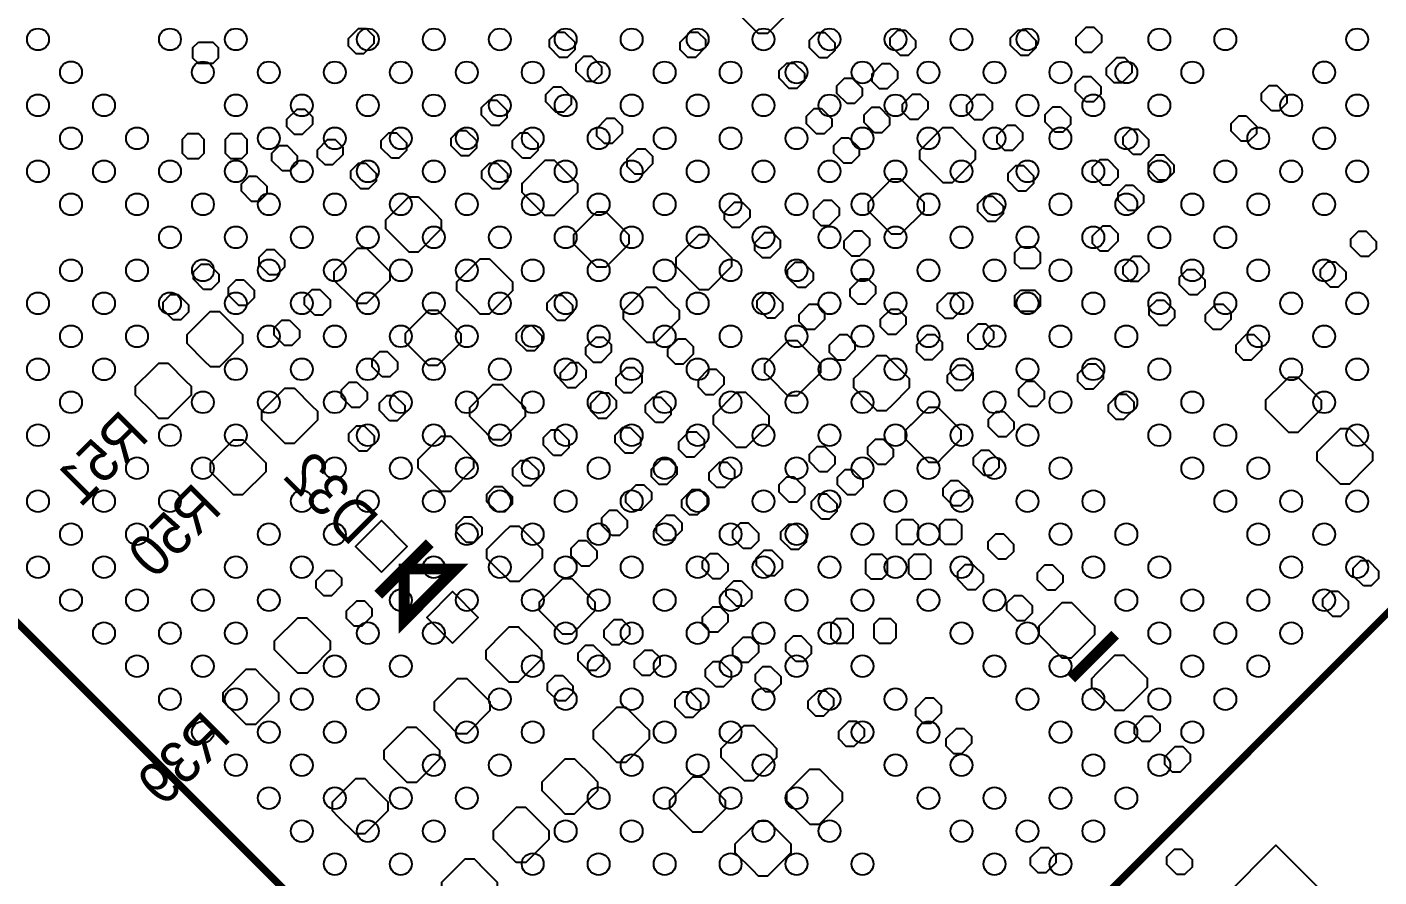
# Model space of a CAD drawing. Extents: x 0 to 69.6, y 0 to 50.1.
# Drawn here: x 27.1 to 45.94, y 14.84 to 26.68 of the extents above; entities that cross this region are included whole.
import ezdxf

# ---------------------------------------------------------------- set-up
doc = ezdxf.new("R2010")
doc.units = 0
for name, color, linetype in [('PG_SILKSCREEN_BOTTOM', 12, 'CONTINUOUS'), ('PG_SILKSCREEN_TOP', 254, 'CONTINUOUS'), ('PIN_BOTTOM', 1, 'CONTINUOUS'), ('PIN_TOP', 110, 'CONTINUOUS')]:
    doc.layers.add(name, color=color, linetype=linetype)

msp = doc.modelspace()

# ---------------------------------------------------------------- linework, layer by layer
at = {"layer": 'PG_SILKSCREEN_BOTTOM', "const_width": 0.1524}
for points in [[(32.717003, 19.48721), (31.99859, 18.768797)], [(33.07621, 19.128003), (32.357797, 18.40959), (32.357797, 19.128003), (33.07621, 19.128003)], [(41.655467, 17.601667), (42.266133, 18.212333)]]:
    msp.add_lwpolyline(points, dxfattribs=at)
at = {"layer": 'PG_SILKSCREEN_TOP', "const_width": 0.100101}
for points in [[(36.449, 8.899601), (21.599601, 23.749)], [(51.298399, 23.749), (36.449, 8.899601)]]:
    msp.add_lwpolyline(points, dxfattribs=at)
at = {"layer": 'PIN_BOTTOM'}
for points in [[(37.287962, 26.594029), (37.05446, 26.827505), (36.973434, 26.908557), (36.973434, 27.03383), (37.296928, 27.357349), (37.422658, 27.357349), (37.503252, 27.27673), (37.503252, 27.276298), (37.745721, 27.03383), (37.745721, 26.908125), (37.503252, 26.665657), (37.424284, 26.586688), (37.295303, 26.586688)], [(31.582157, 26.518616), (31.723584, 26.660043), (31.829654, 26.660043), (31.935725, 26.553973), (31.935725, 26.447902), (31.794298, 26.306475), (31.688227, 26.306475), (31.582157, 26.412546)], [(34.595841, 26.609218), (34.737269, 26.467791), (34.737269, 26.36172), (34.631198, 26.25565), (34.525128, 26.25565), (34.383701, 26.397077), (34.383701, 26.503147), (34.489771, 26.609218)], [(36.204957, 26.467816), (36.346384, 26.609243), (36.452454, 26.609243), (36.558525, 26.503173), (36.558525, 26.397102), (36.417098, 26.255675), (36.311027, 26.255675), (36.204957, 26.361746)], [(38.149784, 26.248157), (38.008357, 26.389584), (38.008357, 26.495654), (38.114427, 26.601725), (38.220498, 26.601725), (38.361925, 26.460298), (38.361925, 26.354227), (38.255854, 26.248157)], [(39.345616, 26.634643), (39.487043, 26.493216), (39.487043, 26.387146), (39.380973, 26.281075), (39.274902, 26.281075), (39.133475, 26.422502), (39.133475, 26.528573), (39.239546, 26.634643)], [(41.022016, 26.634643), (41.163443, 26.493216), (41.163443, 26.387146), (41.057373, 26.281075), (40.951302, 26.281075), (40.809875, 26.422502), (40.809875, 26.528573), (40.915946, 26.634643)], [(42.077869, 26.465784), (41.936441, 26.324357), (41.830371, 26.324357), (41.724301, 26.430427), (41.724301, 26.536498), (41.865728, 26.677925), (41.971798, 26.677925), (42.077869, 26.571854)], [(29.491, 26.469213), (29.691, 26.469213), (29.766006, 26.394207), (29.766006, 26.244194), (29.691, 26.169188), (29.491, 26.169188), (29.415994, 26.244194), (29.415994, 26.394207)], [(34.898584, 25.917931), (34.757157, 26.059359), (34.757157, 26.165429), (34.863227, 26.271499), (34.969298, 26.271499), (35.110725, 26.130072), (35.110725, 26.024002), (35.004654, 25.917931)], [(42.148582, 26.112216), (42.290009, 26.253643), (42.39608, 26.253643), (42.50215, 26.147573), (42.50215, 26.041502), (42.360723, 25.900075), (42.254653, 25.900075), (42.148582, 26.006146)], [(37.796216, 26.177443), (37.937643, 26.036016), (37.937643, 25.929946), (37.831573, 25.823875), (37.725502, 25.823875), (37.584075, 25.965302), (37.584075, 26.071373), (37.690146, 26.177443)], [(39.233069, 25.957784), (39.091641, 25.816357), (38.985571, 25.816357), (38.879501, 25.922427), (38.879501, 26.028498), (39.020928, 26.169925), (39.126998, 26.169925), (39.233069, 26.063854)], [(34.545016, 25.847218), (34.686443, 25.705791), (34.686443, 25.59972), (34.580373, 25.49365), (34.474302, 25.49365), (34.332875, 25.635077), (34.332875, 25.741147), (34.438946, 25.847218)], [(38.530784, 25.613157), (38.389357, 25.754584), (38.389357, 25.860654), (38.495427, 25.966725), (38.601498, 25.966725), (38.742925, 25.825298), (38.742925, 25.719227), (38.636854, 25.613157)], [(41.858184, 25.638582), (41.716757, 25.780009), (41.716757, 25.88608), (41.822827, 25.99215), (41.928898, 25.99215), (42.070325, 25.850723), (42.070325, 25.744653), (41.964254, 25.638582)], [(44.448984, 25.511531), (44.307557, 25.652959), (44.307557, 25.759029), (44.413627, 25.865099), (44.519698, 25.865099), (44.661125, 25.723672), (44.661125, 25.617602), (44.555054, 25.511531)], [(33.577784, 25.308331), (33.436357, 25.449759), (33.436357, 25.555829), (33.542427, 25.661899), (33.648498, 25.661899), (33.789925, 25.520472), (33.789925, 25.414402), (33.683854, 25.308331)], [(39.303782, 25.604216), (39.445209, 25.745643), (39.55128, 25.745643), (39.65735, 25.639573), (39.65735, 25.533502), (39.515923, 25.392075), (39.409853, 25.392075), (39.303782, 25.498146)], [(40.553843, 25.525984), (40.412416, 25.384557), (40.306346, 25.384557), (40.200275, 25.490627), (40.200275, 25.596698), (40.341702, 25.738125), (40.447773, 25.738125), (40.553843, 25.632054)], [(31.079618, 25.322784), (30.938191, 25.181357), (30.83212, 25.181357), (30.72605, 25.287427), (30.72605, 25.393498), (30.867477, 25.534925), (30.973547, 25.534925), (31.079618, 25.428854)], [(38.177216, 25.542443), (38.318643, 25.401016), (38.318643, 25.294946), (38.212573, 25.188875), (38.106502, 25.188875), (37.965075, 25.330302), (37.965075, 25.436373), (38.071146, 25.542443)], [(38.911784, 25.206782), (38.770357, 25.348209), (38.770357, 25.45428), (38.876427, 25.56035), (38.982498, 25.56035), (39.123925, 25.418923), (39.123925, 25.312853), (39.017854, 25.206782)], [(41.504616, 25.567869), (41.646043, 25.426441), (41.646043, 25.320371), (41.539973, 25.214301), (41.433902, 25.214301), (41.292475, 25.355728), (41.292475, 25.461798), (41.398546, 25.567869)], [(44.095416, 25.440818), (44.236843, 25.299391), (44.236843, 25.19332), (44.130773, 25.08725), (44.024702, 25.08725), (43.883275, 25.228677), (43.883275, 25.334747), (43.989346, 25.440818)], [(35.397618, 25.195784), (35.256191, 25.054357), (35.15012, 25.054357), (35.04405, 25.160427), (35.04405, 25.266498), (35.185477, 25.407925), (35.291547, 25.407925), (35.397618, 25.301854)], [(40.004238, 25.272771), (40.23774, 25.039295), (40.318766, 24.958243), (40.318766, 24.83297), (39.995272, 24.509451), (39.869542, 24.509451), (39.788948, 24.59007), (39.788948, 24.590502), (39.546479, 24.83297), (39.546479, 24.958675), (39.788948, 25.201143), (39.867916, 25.280112), (39.996897, 25.280112)], [(40.624557, 25.172416), (40.765984, 25.313843), (40.872054, 25.313843), (40.978125, 25.207773), (40.978125, 25.101702), (40.836698, 24.960275), (40.730627, 24.960275), (40.624557, 25.066346)], [(42.518584, 24.901931), (42.377157, 25.043359), (42.377157, 25.149429), (42.483227, 25.255499), (42.589298, 25.255499), (42.730725, 25.114072), (42.730725, 25.008002), (42.624654, 24.901931)], [(29.568013, 25.119), (29.568013, 24.919), (29.493007, 24.843994), (29.342994, 24.843994), (29.267988, 24.919), (29.267988, 25.119), (29.342994, 25.194006), (29.493007, 25.194006)], [(29.867987, 24.919), (29.867987, 25.119), (29.942993, 25.194006), (30.093006, 25.194006), (30.168012, 25.119), (30.168012, 24.919), (30.093006, 24.843994), (29.942993, 24.843994)], [(31.150331, 24.969216), (31.291759, 25.110643), (31.397829, 25.110643), (31.503899, 25.004573), (31.503899, 24.898502), (31.362472, 24.757075), (31.256402, 24.757075), (31.150331, 24.863146)], [(32.180784, 24.851182), (32.039357, 24.992609), (32.039357, 25.09868), (32.145427, 25.20475), (32.251498, 25.20475), (32.392925, 25.063323), (32.392925, 24.957253), (32.286854, 24.851182)], [(33.224216, 25.237618), (33.365643, 25.096191), (33.365643, 24.99012), (33.259573, 24.88405), (33.153502, 24.88405), (33.012075, 25.025477), (33.012075, 25.131547), (33.118146, 25.237618)], [(34.009584, 24.851131), (33.868157, 24.992559), (33.868157, 25.098629), (33.974227, 25.204699), (34.080298, 25.204699), (34.221725, 25.063272), (34.221725, 24.957202), (34.115654, 24.851131)], [(38.558216, 25.136069), (38.699643, 24.994641), (38.699643, 24.888571), (38.593573, 24.782501), (38.487502, 24.782501), (38.346075, 24.923928), (38.346075, 25.029998), (38.452146, 25.136069)], [(30.656784, 24.673357), (30.515357, 24.814784), (30.515357, 24.920854), (30.621427, 25.026925), (30.727498, 25.026925), (30.868925, 24.885498), (30.868925, 24.779427), (30.762854, 24.673357)], [(35.468331, 24.842216), (35.609759, 24.983643), (35.715829, 24.983643), (35.821899, 24.877573), (35.821899, 24.771502), (35.680472, 24.630075), (35.574402, 24.630075), (35.468331, 24.736146)], [(42.874184, 24.546331), (42.732757, 24.687759), (42.732757, 24.793829), (42.838827, 24.899899), (42.944898, 24.899899), (43.086325, 24.758472), (43.086325, 24.652402), (42.980254, 24.546331)], [(31.827216, 24.780469), (31.968643, 24.639041), (31.968643, 24.532971), (31.862573, 24.426901), (31.756502, 24.426901), (31.615075, 24.568328), (31.615075, 24.674398), (31.721146, 24.780469)], [(33.656016, 24.780418), (33.797443, 24.638991), (33.797443, 24.53292), (33.691373, 24.42685), (33.585302, 24.42685), (33.443875, 24.568277), (33.443875, 24.674347), (33.549946, 24.780418)], [(34.010829, 24.510238), (34.244305, 24.74374), (34.325357, 24.824766), (34.45063, 24.824766), (34.774149, 24.501272), (34.774149, 24.375542), (34.69353, 24.294948), (34.693098, 24.294948), (34.45063, 24.052479), (34.324925, 24.052479), (34.082457, 24.294948), (34.003488, 24.373916), (34.003488, 24.502897)], [(40.918384, 24.393931), (40.776957, 24.535359), (40.776957, 24.641429), (40.883027, 24.747499), (40.989098, 24.747499), (41.130525, 24.606072), (41.130525, 24.500002), (41.024454, 24.393931)], [(42.165016, 24.831218), (42.306443, 24.689791), (42.306443, 24.58372), (42.200373, 24.47765), (42.094302, 24.47765), (41.952875, 24.619077), (41.952875, 24.725147), (42.058946, 24.831218)], [(30.303216, 24.602643), (30.444643, 24.461216), (30.444643, 24.355146), (30.338573, 24.249075), (30.232502, 24.249075), (30.091075, 24.390502), (30.091075, 24.496573), (30.197146, 24.602643)], [(39.285824, 24.554358), (39.519327, 24.320881), (39.600353, 24.23983), (39.600353, 24.114557), (39.276858, 23.791037), (39.151128, 23.791037), (39.070534, 23.871657), (39.070534, 23.872088), (38.828066, 24.114557), (38.828066, 24.240261), (39.070534, 24.48273), (39.149503, 24.561698), (39.278484, 24.561698)], [(32.562038, 24.307571), (32.79554, 24.074095), (32.876566, 23.993043), (32.876566, 23.86777), (32.553072, 23.544251), (32.427342, 23.544251), (32.346748, 23.62487), (32.346748, 23.625302), (32.104279, 23.86777), (32.104279, 23.993475), (32.346748, 24.235943), (32.425716, 24.314912), (32.554697, 24.314912)], [(40.564816, 24.323218), (40.706243, 24.181791), (40.706243, 24.07572), (40.600173, 23.96965), (40.494102, 23.96965), (40.352675, 24.111077), (40.352675, 24.217147), (40.458746, 24.323218)], [(42.520616, 24.475618), (42.662043, 24.334191), (42.662043, 24.22812), (42.555973, 24.12205), (42.449902, 24.12205), (42.308475, 24.263477), (42.308475, 24.369547), (42.414546, 24.475618)], [(37.175643, 24.027384), (37.034216, 23.885957), (36.928146, 23.885957), (36.822075, 23.992027), (36.822075, 24.098098), (36.963502, 24.239525), (37.069573, 24.239525), (37.175643, 24.133454)], [(38.420243, 24.052784), (38.278816, 23.911357), (38.172746, 23.911357), (38.066675, 24.017427), (38.066675, 24.123498), (38.208102, 24.264925), (38.314173, 24.264925), (38.420243, 24.158854)], [(34.729242, 23.791824), (34.962719, 24.025327), (35.04377, 24.106353), (35.169043, 24.106353), (35.492563, 23.782858), (35.492563, 23.657128), (35.411943, 23.576534), (35.411512, 23.576534), (35.169043, 23.334066), (35.043339, 23.334066), (34.80087, 23.576534), (34.721902, 23.655503), (34.721902, 23.784484)], [(36.607928, 23.781461), (36.84143, 23.547984), (36.922456, 23.466933), (36.922456, 23.34166), (36.598962, 23.01814), (36.473232, 23.01814), (36.392637, 23.09876), (36.392637, 23.099192), (36.150169, 23.34166), (36.150169, 23.467365), (36.392637, 23.709833), (36.471606, 23.788802), (36.600587, 23.788802)], [(37.246357, 23.673816), (37.387784, 23.815243), (37.493854, 23.815243), (37.599925, 23.709173), (37.599925, 23.603102), (37.458498, 23.461675), (37.352427, 23.461675), (37.246357, 23.567746)], [(38.490957, 23.699216), (38.632384, 23.840643), (38.738454, 23.840643), (38.844525, 23.734573), (38.844525, 23.628502), (38.703098, 23.487075), (38.597027, 23.487075), (38.490957, 23.593146)], [(42.306469, 23.697184), (42.165041, 23.555757), (42.058971, 23.555757), (41.952901, 23.661827), (41.952901, 23.767898), (42.094328, 23.909325), (42.200398, 23.909325), (42.306469, 23.803254)], [(45.693584, 23.479557), (45.552157, 23.620984), (45.552157, 23.727054), (45.658227, 23.833125), (45.764298, 23.833125), (45.905725, 23.691698), (45.905725, 23.585627), (45.799654, 23.479557)], [(30.478984, 23.225557), (30.337557, 23.366984), (30.337557, 23.473054), (30.443627, 23.579125), (30.549698, 23.579125), (30.691125, 23.437698), (30.691125, 23.331627), (30.585054, 23.225557)], [(31.843624, 23.589158), (32.077127, 23.355681), (32.158153, 23.27463), (32.158153, 23.149357), (31.834658, 22.825837), (31.708928, 22.825837), (31.628334, 22.906457), (31.628334, 22.906888), (31.385866, 23.149357), (31.385866, 23.275061), (31.628334, 23.51753), (31.707303, 23.596498), (31.836284, 23.596498)], [(41.1464, 23.314787), (40.9464, 23.314787), (40.871394, 23.389793), (40.871394, 23.539806), (40.9464, 23.614812), (41.1464, 23.614812), (41.221406, 23.539806), (41.221406, 23.389793)], [(29.564584, 23.022357), (29.423157, 23.163784), (29.423157, 23.269854), (29.529227, 23.375925), (29.635298, 23.375925), (29.776725, 23.234498), (29.776725, 23.128427), (29.670654, 23.022357)], [(33.552638, 23.443971), (33.78614, 23.210495), (33.867166, 23.129443), (33.867166, 23.00417), (33.543672, 22.680651), (33.417942, 22.680651), (33.337348, 22.76127), (33.337348, 22.761702), (33.094879, 23.00417), (33.094879, 23.129875), (33.337348, 23.372343), (33.416316, 23.451312), (33.545297, 23.451312)], [(37.844984, 23.047757), (37.703557, 23.189184), (37.703557, 23.295254), (37.809627, 23.401325), (37.915698, 23.401325), (38.057125, 23.259898), (38.057125, 23.153827), (37.951054, 23.047757)], [(42.377182, 23.343616), (42.518609, 23.485043), (42.62468, 23.485043), (42.73075, 23.378973), (42.73075, 23.272902), (42.589323, 23.131475), (42.483253, 23.131475), (42.377182, 23.237546)], [(45.340016, 23.408843), (45.481443, 23.267416), (45.481443, 23.161346), (45.375373, 23.055275), (45.269302, 23.055275), (45.127875, 23.196702), (45.127875, 23.302773), (45.233946, 23.408843)], [(43.305984, 22.946157), (43.164557, 23.087584), (43.164557, 23.193654), (43.270627, 23.299725), (43.376698, 23.299725), (43.518125, 23.158298), (43.518125, 23.052227), (43.412054, 22.946157)], [(30.125416, 23.154843), (30.266843, 23.013416), (30.266843, 22.907346), (30.160773, 22.801275), (30.054702, 22.801275), (29.913275, 22.942702), (29.913275, 23.048773), (30.019346, 23.154843)], [(31.113984, 22.666731), (30.972557, 22.808159), (30.972557, 22.914229), (31.078627, 23.020299), (31.184698, 23.020299), (31.326125, 22.878872), (31.326125, 22.772802), (31.220054, 22.666731)], [(35.874935, 23.048468), (36.108437, 22.814991), (36.189463, 22.73394), (36.189463, 22.608667), (35.865968, 22.285147), (35.740238, 22.285147), (35.659644, 22.365767), (35.659644, 22.366199), (35.417176, 22.608667), (35.417176, 22.734372), (35.659644, 22.97684), (35.738613, 23.055809), (35.867594, 23.055809)], [(38.928243, 22.960584), (38.786816, 22.819157), (38.680746, 22.819157), (38.574675, 22.925227), (38.574675, 23.031298), (38.716102, 23.172725), (38.822173, 23.172725), (38.928243, 23.066654)], [(40.9464, 23.014813), (41.1464, 23.014813), (41.221406, 22.939807), (41.221406, 22.789794), (41.1464, 22.714788), (40.9464, 22.714788), (40.871394, 22.789794), (40.871394, 22.939807)], [(29.211016, 22.951643), (29.352443, 22.810216), (29.352443, 22.704146), (29.246373, 22.598075), (29.140302, 22.598075), (28.998875, 22.739502), (28.998875, 22.845573), (29.104946, 22.951643)], [(34.492159, 22.590608), (34.350731, 22.732035), (34.350731, 22.838105), (34.456802, 22.944176), (34.562872, 22.944176), (34.704299, 22.802748), (34.704299, 22.696678), (34.598229, 22.590608)], [(37.491416, 22.977043), (37.632843, 22.835616), (37.632843, 22.729546), (37.526773, 22.623475), (37.420702, 22.623475), (37.279275, 22.764902), (37.279275, 22.870973), (37.385346, 22.977043)], [(38.217043, 22.604984), (38.075616, 22.463557), (37.969546, 22.463557), (37.863475, 22.569627), (37.863475, 22.675698), (38.004902, 22.817125), (38.110973, 22.817125), (38.217043, 22.711054)], [(40.147469, 22.757384), (40.006041, 22.615957), (39.899971, 22.615957), (39.793901, 22.722027), (39.793901, 22.828098), (39.935328, 22.969525), (40.041398, 22.969525), (40.147469, 22.863454)], [(42.952416, 22.875443), (43.093843, 22.734016), (43.093843, 22.627946), (42.987773, 22.521875), (42.881702, 22.521875), (42.740275, 22.663302), (42.740275, 22.769373), (42.846346, 22.875443)], [(43.881243, 22.604984), (43.739816, 22.463557), (43.633746, 22.463557), (43.527675, 22.569627), (43.527675, 22.675698), (43.669102, 22.817125), (43.775173, 22.817125), (43.881243, 22.711054)], [(29.793438, 22.707371), (30.02694, 22.473895), (30.107966, 22.392843), (30.107966, 22.26757), (29.784472, 21.944051), (29.658742, 21.944051), (29.578148, 22.02467), (29.578148, 22.025102), (29.335679, 22.26757), (29.335679, 22.393275), (29.578148, 22.635743), (29.657116, 22.714712), (29.786097, 22.714712)], [(32.834224, 22.725558), (33.067727, 22.492081), (33.148753, 22.41103), (33.148753, 22.285757), (32.825258, 21.962237), (32.699528, 21.962237), (32.618934, 22.042857), (32.618934, 22.043288), (32.376466, 22.285757), (32.376466, 22.411461), (32.618934, 22.65393), (32.697903, 22.732898), (32.826884, 22.732898)], [(38.998957, 22.607016), (39.140384, 22.748443), (39.246454, 22.748443), (39.352525, 22.642373), (39.352525, 22.536302), (39.211098, 22.394875), (39.105027, 22.394875), (38.998957, 22.500946)], [(30.760416, 22.596018), (30.901843, 22.454591), (30.901843, 22.34852), (30.795773, 22.24245), (30.689702, 22.24245), (30.548275, 22.383877), (30.548275, 22.489947), (30.654346, 22.596018)], [(34.138591, 22.519894), (34.280018, 22.378467), (34.280018, 22.272396), (34.173947, 22.166326), (34.067877, 22.166326), (33.92645, 22.307753), (33.92645, 22.413824), (34.03252, 22.519894)], [(40.218182, 22.403816), (40.359609, 22.545243), (40.46568, 22.545243), (40.57175, 22.439173), (40.57175, 22.333102), (40.430323, 22.191675), (40.324253, 22.191675), (40.218182, 22.297746)], [(35.245243, 22.147784), (35.103816, 22.006357), (34.997746, 22.006357), (34.891675, 22.112427), (34.891675, 22.218498), (35.033102, 22.359925), (35.139173, 22.359925), (35.245243, 22.253854)], [(36.388269, 22.122384), (36.246841, 21.980957), (36.140771, 21.980957), (36.034701, 22.087027), (36.034701, 22.193098), (36.176128, 22.334525), (36.282198, 22.334525), (36.388269, 22.228454)], [(37.701576, 21.546642), (37.468073, 21.780119), (37.387047, 21.86117), (37.387047, 21.986443), (37.710542, 22.309963), (37.836272, 22.309963), (37.916866, 22.229343), (37.916866, 22.228912), (38.159334, 21.986443), (38.159334, 21.860739), (37.916866, 21.61827), (37.837897, 21.539302), (37.708916, 21.539302)], [(38.287757, 22.251416), (38.429184, 22.392843), (38.535254, 22.392843), (38.641325, 22.286773), (38.641325, 22.180702), (38.499898, 22.039275), (38.393827, 22.039275), (38.287757, 22.145346)], [(39.859102, 22.182125), (39.717675, 22.040698), (39.611605, 22.040698), (39.505534, 22.146768), (39.505534, 22.252838), (39.646962, 22.394266), (39.753032, 22.394266), (39.859102, 22.288195)], [(43.951957, 22.251416), (44.093384, 22.392843), (44.199454, 22.392843), (44.305525, 22.286773), (44.305525, 22.180702), (44.164098, 22.039275), (44.058027, 22.039275), (43.951957, 22.145346)], [(32.053784, 21.803182), (31.912357, 21.944609), (31.912357, 22.05068), (32.018427, 22.15675), (32.124498, 22.15675), (32.265925, 22.015323), (32.265925, 21.909253), (32.159854, 21.803182)], [(39.391565, 21.645169), (39.158088, 21.411667), (39.077036, 21.330641), (38.951764, 21.330641), (38.628244, 21.654135), (38.628244, 21.779865), (38.708863, 21.860459), (38.709295, 21.860459), (38.951764, 22.102928), (39.077468, 22.102928), (39.319937, 21.860459), (39.398905, 21.781491), (39.398905, 21.652509)], [(29.075024, 21.988958), (29.308527, 21.755481), (29.389553, 21.67443), (29.389553, 21.549157), (29.066058, 21.225637), (28.940328, 21.225637), (28.859734, 21.306257), (28.859734, 21.306688), (28.617266, 21.549157), (28.617266, 21.674861), (28.859734, 21.91733), (28.938703, 21.996298), (29.067684, 21.996298)], [(34.889643, 21.792184), (34.748216, 21.650757), (34.642146, 21.650757), (34.536075, 21.756827), (34.536075, 21.862898), (34.677502, 22.004325), (34.783573, 22.004325), (34.889643, 21.898254)], [(35.315957, 21.794216), (35.457384, 21.935643), (35.563454, 21.935643), (35.669525, 21.829573), (35.669525, 21.723502), (35.528098, 21.582075), (35.422027, 21.582075), (35.315957, 21.688146)], [(36.458982, 21.768816), (36.600409, 21.910243), (36.70648, 21.910243), (36.81255, 21.804173), (36.81255, 21.698102), (36.671123, 21.556675), (36.565053, 21.556675), (36.458982, 21.662746)], [(39.929816, 21.828557), (40.071243, 21.969984), (40.177314, 21.969984), (40.283384, 21.863914), (40.283384, 21.757843), (40.141957, 21.616416), (40.035886, 21.616416), (39.929816, 21.722486)], [(42.10304, 21.77542), (41.961613, 21.633993), (41.855542, 21.633993), (41.749472, 21.740063), (41.749472, 21.846134), (41.890899, 21.987561), (41.99697, 21.987561), (42.10304, 21.88149)], [(31.700216, 21.732469), (31.841643, 21.591041), (31.841643, 21.484971), (31.735573, 21.378901), (31.629502, 21.378901), (31.488075, 21.520328), (31.488075, 21.626398), (31.594146, 21.732469)], [(33.730438, 21.691346), (33.96394, 21.457869), (34.044966, 21.376818), (34.044966, 21.251545), (33.721472, 20.928025), (33.595742, 20.928025), (33.515148, 21.008645), (33.515148, 21.009077), (33.272679, 21.251545), (33.272679, 21.37725), (33.515148, 21.619718), (33.594116, 21.698687), (33.723097, 21.698687)], [(41.068269, 21.392515), (40.926842, 21.533942), (40.926842, 21.640013), (41.032913, 21.746083), (41.138983, 21.746083), (41.28041, 21.604656), (41.28041, 21.498585), (41.17434, 21.392515)], [(44.374054, 21.487638), (44.607531, 21.72114), (44.688582, 21.802166), (44.813855, 21.802166), (45.137375, 21.478672), (45.137375, 21.352942), (45.056755, 21.272348), (45.056323, 21.272348), (44.813855, 21.029879), (44.68815, 21.029879), (44.445682, 21.272348), (44.366713, 21.351316), (44.366713, 21.480297)], [(30.834838, 21.640571), (31.06834, 21.407095), (31.149366, 21.326043), (31.149366, 21.20077), (30.825872, 20.877251), (30.700142, 20.877251), (30.619548, 20.95787), (30.619548, 20.958302), (30.377079, 21.20077), (30.377079, 21.326475), (30.619548, 21.568943), (30.698516, 21.647912), (30.827497, 21.647912)], [(32.155384, 21.193557), (32.013957, 21.334984), (32.013957, 21.441054), (32.120027, 21.547125), (32.226098, 21.547125), (32.367525, 21.405698), (32.367525, 21.299627), (32.261454, 21.193557)], [(34.960357, 21.438616), (35.101784, 21.580043), (35.207854, 21.580043), (35.313925, 21.473973), (35.313925, 21.367902), (35.172498, 21.226475), (35.066427, 21.226475), (34.960357, 21.332546)], [(35.863784, 21.168131), (35.722357, 21.309559), (35.722357, 21.415629), (35.828427, 21.521699), (35.934498, 21.521699), (36.075925, 21.380272), (36.075925, 21.274202), (35.969854, 21.168131)], [(36.983162, 20.828229), (36.74966, 21.061705), (36.668634, 21.142757), (36.668634, 21.26803), (36.992128, 21.591549), (37.117858, 21.591549), (37.198452, 21.51093), (37.198452, 21.510498), (37.440921, 21.26803), (37.440921, 21.142325), (37.198452, 20.899857), (37.119484, 20.820888), (36.990503, 20.820888)], [(42.173754, 21.421852), (42.315181, 21.563279), (42.421251, 21.563279), (42.527322, 21.457209), (42.527322, 21.351138), (42.385894, 21.209711), (42.279824, 21.209711), (42.173754, 21.315782)], [(40.109978, 20.926755), (39.876501, 20.693253), (39.79545, 20.612227), (39.670177, 20.612227), (39.346657, 20.935721), (39.346657, 21.061451), (39.427277, 21.142046), (39.427709, 21.142046), (39.670177, 21.384514), (39.795882, 21.384514), (40.03835, 21.142046), (40.117319, 21.063077), (40.117319, 20.934096)], [(40.714701, 21.321801), (40.856129, 21.180374), (40.856129, 21.074304), (40.750058, 20.968233), (40.643988, 20.968233), (40.502561, 21.109661), (40.502561, 21.215731), (40.608631, 21.321801)], [(31.801816, 21.122843), (31.943243, 20.981416), (31.943243, 20.875346), (31.837173, 20.769275), (31.731102, 20.769275), (31.589675, 20.910702), (31.589675, 21.016773), (31.695746, 21.122843)], [(30.116424, 20.922158), (30.349927, 20.688681), (30.430953, 20.60763), (30.430953, 20.482357), (30.107458, 20.158837), (29.981728, 20.158837), (29.901134, 20.239457), (29.901134, 20.239888), (29.658666, 20.482357), (29.658666, 20.608061), (29.901134, 20.85053), (29.980103, 20.929498), (30.109084, 20.929498)], [(33.012024, 20.972932), (33.245527, 20.739456), (33.326553, 20.658404), (33.326553, 20.533131), (33.003058, 20.209612), (32.877328, 20.209612), (32.796734, 20.290231), (32.796734, 20.290663), (32.554266, 20.533131), (32.554266, 20.658836), (32.796734, 20.901304), (32.875703, 20.980273), (33.004684, 20.980273)], [(34.441384, 20.710957), (34.299957, 20.852384), (34.299957, 20.958454), (34.406027, 21.064525), (34.512098, 21.064525), (34.653525, 20.923098), (34.653525, 20.817027), (34.547454, 20.710957)], [(35.510216, 21.097418), (35.651643, 20.955991), (35.651643, 20.84992), (35.545573, 20.74385), (35.439502, 20.74385), (35.298075, 20.885277), (35.298075, 20.991347), (35.404146, 21.097418)], [(36.540643, 20.826984), (36.399216, 20.685557), (36.293146, 20.685557), (36.187075, 20.791627), (36.187075, 20.897698), (36.328502, 21.039125), (36.434573, 21.039125), (36.540643, 20.933054)], [(38.962584, 20.583957), (38.821157, 20.725384), (38.821157, 20.831454), (38.927227, 20.937525), (39.033298, 20.937525), (39.174725, 20.796098), (39.174725, 20.690027), (39.068654, 20.583957)], [(45.092468, 20.769224), (45.325944, 21.002727), (45.406996, 21.083753), (45.532269, 21.083753), (45.855788, 20.760258), (45.855788, 20.634528), (45.775169, 20.553934), (45.774737, 20.553934), (45.532269, 20.311466), (45.406564, 20.311466), (45.164096, 20.553934), (45.085127, 20.632903), (45.085127, 20.761884)], [(38.149784, 20.482357), (38.008357, 20.623784), (38.008357, 20.729854), (38.114427, 20.835925), (38.220498, 20.835925), (38.361925, 20.694498), (38.361925, 20.588427), (38.255854, 20.482357)], [(40.435784, 20.431531), (40.294357, 20.572959), (40.294357, 20.679029), (40.400427, 20.785099), (40.506498, 20.785099), (40.647925, 20.643672), (40.647925, 20.537602), (40.541854, 20.431531)], [(34.087816, 20.640243), (34.229243, 20.498816), (34.229243, 20.392746), (34.123173, 20.286675), (34.017102, 20.286675), (33.875675, 20.428102), (33.875675, 20.534173), (33.981746, 20.640243)], [(36.159643, 20.445984), (36.018216, 20.304557), (35.912146, 20.304557), (35.806075, 20.410627), (35.806075, 20.516698), (35.947502, 20.658125), (36.053573, 20.658125), (36.159643, 20.552054)], [(36.611357, 20.473416), (36.752784, 20.614843), (36.858854, 20.614843), (36.964925, 20.508773), (36.964925, 20.402702), (36.823498, 20.261275), (36.717427, 20.261275), (36.611357, 20.367346)], [(37.796216, 20.411643), (37.937643, 20.270216), (37.937643, 20.164146), (37.831573, 20.058075), (37.725502, 20.058075), (37.584075, 20.199502), (37.584075, 20.305573), (37.690146, 20.411643)], [(38.609016, 20.513243), (38.750443, 20.371816), (38.750443, 20.265746), (38.644373, 20.159675), (38.538302, 20.159675), (38.396875, 20.301102), (38.396875, 20.407173), (38.502946, 20.513243)], [(40.082216, 20.360818), (40.223643, 20.219391), (40.223643, 20.11332), (40.117573, 20.00725), (40.011502, 20.00725), (39.870075, 20.148677), (39.870075, 20.254747), (39.976146, 20.360818)], [(33.653984, 19.923531), (33.512557, 20.064959), (33.512557, 20.171029), (33.618627, 20.277099), (33.724698, 20.277099), (33.866125, 20.135672), (33.866125, 20.029602), (33.760054, 19.923531)], [(35.804043, 20.090384), (35.662616, 19.948957), (35.556546, 19.948957), (35.450475, 20.055027), (35.450475, 20.161098), (35.591902, 20.302525), (35.697973, 20.302525), (35.804043, 20.196454)], [(36.230357, 20.092416), (36.371784, 20.233843), (36.477854, 20.233843), (36.583925, 20.127773), (36.583925, 20.021702), (36.442498, 19.880275), (36.336427, 19.880275), (36.230357, 19.986346)], [(38.175184, 19.821957), (38.033757, 19.963384), (38.033757, 20.069454), (38.139827, 20.175525), (38.245898, 20.175525), (38.387325, 20.034098), (38.387325, 19.928027), (38.281254, 19.821957)], [(32.04243, 19.08416), (32.40164, 19.44337), (32.04243, 19.80258), (31.68322, 19.44337)], [(33.300416, 19.852818), (33.441843, 19.711391), (33.441843, 19.60532), (33.335773, 19.49925), (33.229702, 19.49925), (33.088275, 19.640677), (33.088275, 19.746747), (33.194346, 19.852818)], [(35.254184, 19.593357), (35.112757, 19.734784), (35.112757, 19.840854), (35.218827, 19.946925), (35.324898, 19.946925), (35.466325, 19.805498), (35.466325, 19.699427), (35.360254, 19.593357)], [(35.874757, 19.736816), (36.016184, 19.878243), (36.122254, 19.878243), (36.228325, 19.772173), (36.228325, 19.666102), (36.086898, 19.524675), (35.980827, 19.524675), (35.874757, 19.630746)], [(39.52461, 19.742836), (39.52461, 19.542836), (39.449604, 19.46783), (39.299591, 19.46783), (39.224585, 19.542836), (39.224585, 19.742836), (39.299591, 19.817842), (39.449604, 19.817842)], [(39.824584, 19.542836), (39.824584, 19.742836), (39.89959, 19.817842), (40.049602, 19.817842), (40.124609, 19.742836), (40.124609, 19.542836), (40.049602, 19.46783), (39.89959, 19.46783)], [(33.520939, 19.412128), (33.754416, 19.64563), (33.835467, 19.726656), (33.96074, 19.726656), (34.28426, 19.403162), (34.28426, 19.277432), (34.20364, 19.196837), (34.203208, 19.196837), (33.96074, 18.954369), (33.835035, 18.954369), (33.592567, 19.196837), (33.513598, 19.275806), (33.513598, 19.404787)], [(37.082984, 19.415531), (36.941557, 19.556959), (36.941557, 19.663029), (37.047627, 19.769099), (37.153698, 19.769099), (37.295125, 19.627672), (37.295125, 19.521602), (37.189054, 19.415531)], [(37.821616, 19.751243), (37.963043, 19.609816), (37.963043, 19.503746), (37.856973, 19.397675), (37.750902, 19.397675), (37.609475, 19.539102), (37.609475, 19.645173), (37.715546, 19.751243)], [(40.638984, 19.263157), (40.497557, 19.404584), (40.497557, 19.510654), (40.603627, 19.616725), (40.709698, 19.616725), (40.851125, 19.475298), (40.851125, 19.369227), (40.745054, 19.263157)], [(34.900616, 19.522643), (35.042043, 19.381216), (35.042043, 19.275146), (34.935973, 19.169075), (34.829902, 19.169075), (34.688475, 19.310502), (34.688475, 19.416573), (34.794546, 19.522643)], [(36.729416, 19.344818), (36.870843, 19.203391), (36.870843, 19.09732), (36.764773, 18.99125), (36.658702, 18.99125), (36.517275, 19.132677), (36.517275, 19.238747), (36.623346, 19.344818)], [(37.413184, 19.034531), (37.271757, 19.175959), (37.271757, 19.282029), (37.377827, 19.388099), (37.483898, 19.388099), (37.625325, 19.246672), (37.625325, 19.140602), (37.519254, 19.034531)], [(39.09281, 19.260236), (39.09281, 19.060236), (39.017804, 18.98523), (38.867791, 18.98523), (38.792785, 19.060236), (38.792785, 19.260236), (38.867791, 19.335242), (39.017804, 19.335242)], [(39.392784, 19.060236), (39.392784, 19.260236), (39.46779, 19.335242), (39.617802, 19.335242), (39.692809, 19.260236), (39.692809, 19.060236), (39.617802, 18.98523), (39.46779, 18.98523)], [(45.727925, 18.891098), (45.586498, 19.032525), (45.586498, 19.138595), (45.692568, 19.244666), (45.798638, 19.244666), (45.940066, 19.103238), (45.940066, 18.997168), (45.833995, 18.891098)], [(31.486043, 18.896584), (31.344616, 18.755157), (31.238546, 18.755157), (31.132475, 18.861227), (31.132475, 18.967298), (31.273902, 19.108725), (31.379973, 19.108725), (31.486043, 19.002654)], [(40.285416, 19.192443), (40.426843, 19.051016), (40.426843, 18.944946), (40.320773, 18.838875), (40.214702, 18.838875), (40.073275, 18.980302), (40.073275, 19.086373), (40.179346, 19.192443)], [(41.324784, 18.831357), (41.183357, 18.972784), (41.183357, 19.078854), (41.289427, 19.184925), (41.395498, 19.184925), (41.536925, 19.043498), (41.536925, 18.937427), (41.430854, 18.831357)], [(34.253932, 18.679135), (34.487409, 18.912637), (34.56846, 18.993663), (34.693733, 18.993663), (35.017253, 18.670168), (35.017253, 18.544438), (34.936633, 18.463844), (34.936201, 18.463844), (34.693733, 18.221376), (34.568028, 18.221376), (34.32556, 18.463844), (34.246591, 18.542813), (34.246591, 18.671794)], [(37.059616, 18.963818), (37.201043, 18.822391), (37.201043, 18.71632), (37.094973, 18.61025), (36.988902, 18.61025), (36.847475, 18.751677), (36.847475, 18.857747), (36.953546, 18.963818)], [(31.556757, 18.543016), (31.698184, 18.684443), (31.804254, 18.684443), (31.910325, 18.578373), (31.910325, 18.472302), (31.768898, 18.330875), (31.662827, 18.330875), (31.556757, 18.436946)], [(33.03237, 18.09422), (33.39158, 18.45343), (33.03237, 18.81264), (32.67316, 18.45343)], [(40.971216, 18.760643), (41.112643, 18.619216), (41.112643, 18.513146), (41.006573, 18.407075), (40.900502, 18.407075), (40.759075, 18.548502), (40.759075, 18.654573), (40.865146, 18.760643)], [(41.971468, 18.201665), (41.737991, 17.968163), (41.65694, 17.887137), (41.531667, 17.887137), (41.208147, 18.210632), (41.208147, 18.336362), (41.288767, 18.416956), (41.289199, 18.416956), (41.531667, 18.659424), (41.657372, 18.659424), (41.89984, 18.416956), (41.978809, 18.337987), (41.978809, 18.209006)], [(45.374357, 18.820384), (45.515784, 18.678957), (45.515784, 18.572886), (45.409714, 18.466816), (45.303643, 18.466816), (45.162216, 18.608243), (45.162216, 18.714314), (45.268286, 18.820384)], [(36.870843, 18.388584), (36.729416, 18.247157), (36.623346, 18.247157), (36.517275, 18.353227), (36.517275, 18.459298), (36.658702, 18.600725), (36.764773, 18.600725), (36.870843, 18.494654)], [(30.868976, 17.685842), (30.635473, 17.919319), (30.554447, 18.00037), (30.554447, 18.125643), (30.877942, 18.449163), (31.003672, 18.449163), (31.084266, 18.368543), (31.084266, 18.368112), (31.326734, 18.125643), (31.326734, 17.999939), (31.084266, 17.75747), (31.005297, 17.678502), (30.876316, 17.678502)], [(33.959038, 18.313171), (34.19254, 18.079695), (34.273566, 17.998643), (34.273566, 17.87337), (33.950072, 17.549851), (33.824342, 17.549851), (33.743748, 17.63047), (33.743748, 17.630902), (33.501279, 17.87337), (33.501279, 17.999075), (33.743748, 18.241543), (33.822716, 18.320512), (33.951697, 18.320512)], [(35.499269, 18.210784), (35.357841, 18.069357), (35.251771, 18.069357), (35.145701, 18.175427), (35.145701, 18.281498), (35.287128, 18.422925), (35.393198, 18.422925), (35.499269, 18.316854)], [(38.610413, 18.3626), (38.610413, 18.1626), (38.535407, 18.087594), (38.385394, 18.087594), (38.310388, 18.1626), (38.310388, 18.3626), (38.385394, 18.437606), (38.535407, 18.437606)], [(38.910387, 18.1626), (38.910387, 18.3626), (38.985393, 18.437606), (39.135406, 18.437606), (39.210412, 18.3626), (39.210412, 18.1626), (39.135406, 18.087594), (38.985393, 18.087594)], [(36.941557, 18.035016), (37.082984, 18.176443), (37.189054, 18.176443), (37.295125, 18.070373), (37.295125, 17.964302), (37.153698, 17.822875), (37.047627, 17.822875), (36.941557, 17.928946)], [(37.819584, 17.840757), (37.678157, 17.982184), (37.678157, 18.088254), (37.784227, 18.194325), (37.890298, 18.194325), (38.031725, 18.052898), (38.031725, 17.946827), (37.925654, 17.840757)], [(34.923984, 17.713731), (34.782557, 17.855159), (34.782557, 17.961229), (34.888627, 18.067299), (34.994698, 18.067299), (35.136125, 17.925872), (35.136125, 17.819802), (35.030054, 17.713731)], [(35.569982, 17.857216), (35.711409, 17.998643), (35.81748, 17.998643), (35.92355, 17.892573), (35.92355, 17.786502), (35.782123, 17.645075), (35.676053, 17.645075), (35.569982, 17.751146)], [(42.704461, 17.468672), (42.470984, 17.23517), (42.389933, 17.154144), (42.26466, 17.154144), (41.94114, 17.477638), (41.94114, 17.603368), (42.02176, 17.683963), (42.022192, 17.683963), (42.26466, 17.926431), (42.390365, 17.926431), (42.632833, 17.683963), (42.711802, 17.604994), (42.711802, 17.476013)], [(30.150562, 16.967429), (29.91706, 17.200905), (29.836034, 17.281957), (29.836034, 17.40723), (30.159528, 17.730749), (30.285258, 17.730749), (30.365852, 17.65013), (30.365852, 17.649698), (30.608321, 17.40723), (30.608321, 17.281525), (30.365852, 17.039057), (30.286884, 16.960088), (30.157903, 16.960088)], [(36.701984, 17.485131), (36.560557, 17.626559), (36.560557, 17.732629), (36.666627, 17.838699), (36.772698, 17.838699), (36.914125, 17.697272), (36.914125, 17.591202), (36.808054, 17.485131)], [(37.466016, 17.770043), (37.607443, 17.628616), (37.607443, 17.522546), (37.501373, 17.416475), (37.395302, 17.416475), (37.253875, 17.557902), (37.253875, 17.663973), (37.359946, 17.770043)], [(33.240624, 17.594758), (33.474127, 17.361281), (33.555153, 17.28023), (33.555153, 17.154957), (33.231658, 16.831437), (33.105928, 16.831437), (33.025334, 16.912057), (33.025334, 16.912488), (32.782866, 17.154957), (32.782866, 17.280661), (33.025334, 17.52313), (33.104303, 17.602098), (33.233284, 17.602098)], [(34.570416, 17.643018), (34.711843, 17.501591), (34.711843, 17.39552), (34.605773, 17.28945), (34.499702, 17.28945), (34.358275, 17.430877), (34.358275, 17.536947), (34.464346, 17.643018)], [(36.348416, 17.414418), (36.489843, 17.272991), (36.489843, 17.16692), (36.383773, 17.06085), (36.277702, 17.06085), (36.136275, 17.202277), (36.136275, 17.308347), (36.242346, 17.414418)], [(38.344043, 17.220184), (38.202616, 17.078757), (38.096546, 17.078757), (37.990475, 17.184827), (37.990475, 17.290898), (38.131902, 17.432325), (38.237973, 17.432325), (38.344043, 17.326254)], [(35.457638, 17.195571), (35.69114, 16.962095), (35.772166, 16.881043), (35.772166, 16.75577), (35.448672, 16.432251), (35.322942, 16.432251), (35.242348, 16.51287), (35.242348, 16.513302), (34.999879, 16.75577), (34.999879, 16.881475), (35.242348, 17.123943), (35.321316, 17.202912), (35.450297, 17.202912)], [(39.842643, 17.118584), (39.701216, 16.977157), (39.595146, 16.977157), (39.489075, 17.083227), (39.489075, 17.189298), (39.630502, 17.330725), (39.736573, 17.330725), (39.842643, 17.224654)], [(38.414757, 16.866616), (38.556184, 17.008043), (38.662254, 17.008043), (38.768325, 16.901973), (38.768325, 16.795902), (38.626898, 16.654475), (38.520827, 16.654475), (38.414757, 16.760546)], [(42.890643, 16.864584), (42.749216, 16.723157), (42.643146, 16.723157), (42.537075, 16.829227), (42.537075, 16.935298), (42.678502, 17.076725), (42.784573, 17.076725), (42.890643, 16.970654)], [(32.392976, 16.161842), (32.159473, 16.395319), (32.078447, 16.47637), (32.078447, 16.601643), (32.401942, 16.925163), (32.527672, 16.925163), (32.608266, 16.844543), (32.608266, 16.844112), (32.850734, 16.601643), (32.850734, 16.475939), (32.608266, 16.23347), (32.529297, 16.154502), (32.400316, 16.154502)], [(37.235638, 16.941571), (37.46914, 16.708095), (37.550166, 16.627043), (37.550166, 16.50177), (37.226672, 16.178251), (37.100942, 16.178251), (37.020348, 16.25887), (37.020348, 16.259302), (36.777879, 16.50177), (36.777879, 16.627475), (37.020348, 16.869943), (37.099316, 16.948912), (37.228297, 16.948912)], [(39.913357, 16.765016), (40.054784, 16.906443), (40.160854, 16.906443), (40.266925, 16.800373), (40.266925, 16.694302), (40.125498, 16.552875), (40.019427, 16.552875), (39.913357, 16.658946)], [(42.961357, 16.511016), (43.102784, 16.652443), (43.208854, 16.652443), (43.314925, 16.546373), (43.314925, 16.440302), (43.173498, 16.298875), (43.067427, 16.298875), (42.961357, 16.404946)], [(34.739224, 16.477158), (34.972727, 16.243681), (35.053753, 16.16263), (35.053753, 16.037357), (34.730258, 15.713837), (34.604528, 15.713837), (34.523934, 15.794457), (34.523934, 15.794888), (34.281466, 16.037357), (34.281466, 16.163061), (34.523934, 16.40553), (34.602903, 16.484498), (34.731884, 16.484498)], [(31.674562, 15.443429), (31.44106, 15.676905), (31.360034, 15.757957), (31.360034, 15.88323), (31.683528, 16.206749), (31.809258, 16.206749), (31.889852, 16.12613), (31.889852, 16.125698), (32.132321, 15.88323), (32.132321, 15.757525), (31.889852, 15.515057), (31.810884, 15.436088), (31.681903, 15.436088)], [(36.517224, 16.223158), (36.750727, 15.989681), (36.831753, 15.90863), (36.831753, 15.783357), (36.508258, 15.459837), (36.382528, 15.459837), (36.301934, 15.540457), (36.301934, 15.540888), (36.059466, 15.783357), (36.059466, 15.909061), (36.301934, 16.15153), (36.380903, 16.230498), (36.509884, 16.230498)], [(38.150038, 16.331946), (38.38354, 16.098469), (38.464566, 16.017418), (38.464566, 15.892145), (38.141072, 15.568625), (38.015342, 15.568625), (37.934748, 15.649245), (37.934748, 15.649677), (37.692279, 15.892145), (37.692279, 16.01785), (37.934748, 16.260318), (38.013716, 16.339287), (38.142697, 16.339287)], [(33.916976, 15.044242), (33.683473, 15.277719), (33.602447, 15.35877), (33.602447, 15.484043), (33.925942, 15.807563), (34.051672, 15.807563), (34.132266, 15.726943), (34.132266, 15.726512), (34.374734, 15.484043), (34.374734, 15.358339), (34.132266, 15.11587), (34.053297, 15.036902), (33.924316, 15.036902)], [(37.431624, 15.613532), (37.665127, 15.380056), (37.746153, 15.299004), (37.746153, 15.173731), (37.422658, 14.850212), (37.296928, 14.850212), (37.216334, 14.930831), (37.216334, 14.931263), (36.973866, 15.173731), (36.973866, 15.299436), (37.216334, 15.541904), (37.295303, 15.620873), (37.424284, 15.620873)], [(45.137134, 14.648936), (44.508516, 15.277554), (43.790095, 14.559134), (44.418713, 13.930516)], [(33.198562, 14.325829), (32.96506, 14.559305), (32.884034, 14.640357), (32.884034, 14.76563), (33.207528, 15.089149), (33.333258, 15.089149), (33.413852, 15.00853), (33.413852, 15.008098), (33.656321, 14.76563), (33.656321, 14.639925), (33.413852, 14.397457), (33.334884, 14.318488), (33.205903, 14.318488)], [(41.442843, 15.035784), (41.301416, 14.894357), (41.195346, 14.894357), (41.089275, 15.000427), (41.089275, 15.106498), (41.230702, 15.247925), (41.336773, 15.247925), (41.442843, 15.141854)], [(43.128184, 14.868957), (42.986757, 15.010384), (42.986757, 15.116454), (43.092827, 15.222525), (43.198898, 15.222525), (43.340325, 15.081098), (43.340325, 14.975027), (43.234254, 14.868957)]]:
    msp.add_lwpolyline(points, close=True, dxfattribs=at)
at = {"layer": 'PIN_TOP'}
for centre in [(27.256613, 26.506856), (29.09509, 26.506856), (30.014342, 26.506856), (31.852895, 26.506627), (32.772096, 26.506627), (33.691373, 26.506627), (34.610599, 26.506653), (35.529825, 26.506627), (36.449, 26.506729), (37.368175, 26.506627), (38.287401, 26.506653), (39.206627, 26.506627), (40.125904, 26.506627), (41.045105, 26.506627), (42.883658, 26.506856), (43.80291, 26.506856), (45.641387, 26.506856), (27.716226, 26.047243), (29.554703, 26.047217), (30.474082, 26.04709), (31.393257, 26.047014), (32.312508, 26.04704), (33.231734, 26.047014), (34.15096, 26.04704), (35.070237, 26.04704), (35.989362, 26.04709), (36.908638, 26.04709), (37.827763, 26.04704), (38.74704, 26.04704), (39.666266, 26.047014), (40.585492, 26.04704), (41.504743, 26.047014), (42.423918, 26.04709), (43.343297, 26.047217), (45.181774, 26.047243), (27.256613, 25.58763), (28.175839, 25.58763), (30.014469, 25.587477), (30.93372, 25.587477), (31.85287, 25.587401), (32.772121, 25.587401), (33.691347, 25.587401), (34.610599, 25.587401), (35.529774, 25.587503), (36.449, 25.587477), (37.368226, 25.587503), (38.287401, 25.587401), (39.206653, 25.587401), (40.125879, 25.587401), (41.04513, 25.587401), (41.96428, 25.587477), (42.883531, 25.587477), (44.722161, 25.58763), (45.641387, 25.58763), (27.716251, 25.128017), (28.635477, 25.127991), (30.474082, 25.127839), (31.393333, 25.127864), (32.312508, 25.127763), (33.231734, 25.127788), (34.15096, 25.127763), (35.070136, 25.127864), (35.989387, 25.127864), (36.908613, 25.127864), (37.827864, 25.127864), (38.74704, 25.127763), (39.666266, 25.127788), (40.585492, 25.127763), (41.504667, 25.127864), (42.423918, 25.127839), (44.262523, 25.127991), (45.181749, 25.128017), (27.256613, 24.668378), (28.175864, 24.668378), (29.095217, 24.668226), (30.014494, 24.668226), (30.933695, 24.668226), (31.852946, 24.668226), (32.772096, 24.668175), (33.691373, 24.668175), (34.610497, 24.668226), (35.529774, 24.668226), (36.449, 24.668251), (37.368226, 24.668226), (38.287503, 24.668226), (39.206627, 24.668175), (40.125904, 24.668175), (41.045054, 24.668226), (41.964305, 24.668226), (42.883506, 24.668226), (43.802783, 24.668226), (44.722136, 24.668378), (45.641387, 24.668378), (27.716251, 24.208765), (28.63563, 24.208638), (29.554856, 24.208613), (30.474082, 24.208638), (31.393333, 24.208613), (32.312559, 24.208638), (33.231734, 24.208537), (34.15091, 24.208638), (35.070136, 24.208613), (35.989362, 24.208638), (36.908638, 24.208638), (37.827864, 24.208613), (38.74709, 24.208638), (39.666266, 24.208537), (40.585441, 24.208638), (41.504667, 24.208613), (42.423918, 24.208638), (43.343144, 24.208613), (44.26237, 24.208638), (45.181749, 24.208765), (29.095243, 23.749), (30.014469, 23.749), (30.93372, 23.749), (31.852946, 23.749), (32.772198, 23.749), (33.691271, 23.749), (34.610523, 23.749), (35.529749, 23.749), (36.449, 23.749), (37.368251, 23.749), (38.287477, 23.749), (39.206729, 23.749), (40.125802, 23.749), (41.045054, 23.749), (41.96428, 23.749), (42.883531, 23.749), (43.802757, 23.749), (27.716251, 23.289235), (28.63563, 23.289362), (29.554856, 23.289387), (30.474082, 23.289362), (31.393333, 23.289387), (32.312559, 23.289362), (33.231734, 23.289463), (34.15091, 23.289362), (35.070136, 23.289387), (35.989362, 23.289362), (36.908638, 23.289362), (37.827864, 23.289387), (38.74709, 23.289362), (39.666266, 23.289463), (40.585441, 23.289362), (41.504667, 23.289387), (42.423918, 23.289362), (43.343144, 23.289387), (44.26237, 23.289362), (45.181749, 23.289235), (27.256613, 22.829622), (28.175864, 22.829622), (29.095217, 22.829774), (30.014494, 22.829774), (30.933695, 22.829774), (31.852946, 22.829774), (32.772096, 22.829825), (33.691373, 22.829825), (34.610497, 22.829774), (35.529774, 22.829774), (36.449, 22.829749), (37.368226, 22.829774), (38.287503, 22.829774), (39.206627, 22.829825), (40.125904, 22.829825), (41.045054, 22.829774), (41.964305, 22.829774), (42.883506, 22.829774), (43.802783, 22.829774), (44.722136, 22.829622), (45.641387, 22.829622), (27.716251, 22.369983), (28.635477, 22.370009), (30.474082, 22.370161), (31.393333, 22.370136), (32.312508, 22.370237), (33.231734, 22.370212), (34.15096, 22.370237), (35.070136, 22.370136), (35.989387, 22.370136), (36.908613, 22.370136), (37.827864, 22.370136), (38.74704, 22.370237), (39.666266, 22.370212), (40.585492, 22.370237), (41.504667, 22.370136), (42.423918, 22.370161), (44.262523, 22.370009), (45.181749, 22.369983), (27.256613, 21.91037), (28.175839, 21.91037), (30.014469, 21.910523), (30.93372, 21.910523), (31.85287, 21.910599), (32.772121, 21.910599), (33.691347, 21.910599), (34.610599, 21.910599), (35.529774, 21.910497), (36.449, 21.910523), (37.368226, 21.910497), (38.287401, 21.910599), (39.206653, 21.910599), (40.125879, 21.910599), (41.04513, 21.910599), (41.96428, 21.910523), (42.883531, 21.910523), (44.722161, 21.91037), (45.641387, 21.91037), (27.716226, 21.450757), (29.554703, 21.450783), (30.474082, 21.45091), (31.393257, 21.450986), (32.312508, 21.45096), (33.231734, 21.450986), (34.15096, 21.45096), (35.070237, 21.45096), (35.989362, 21.45091), (36.908638, 21.45091), (37.827763, 21.45096), (38.74704, 21.45096), (39.666266, 21.450986), (40.585492, 21.45096), (41.504743, 21.450986), (42.423918, 21.45091), (43.343297, 21.450783), (45.181774, 21.450757), (27.256613, 20.991144), (29.09509, 20.991144), (30.014342, 20.991144), (31.852895, 20.991373), (32.772096, 20.991373), (33.691373, 20.991373), (34.610599, 20.991347), (35.529825, 20.991373), (36.449, 20.991271), (37.368175, 20.991373), (38.287401, 20.991347), (39.206627, 20.991373), (40.125904, 20.991373), (41.045105, 20.991373), (42.883658, 20.991144), (43.80291, 20.991144), (45.641387, 20.991144), (28.635452, 20.531506), (29.554703, 20.531506), (31.393257, 20.531734), (32.312508, 20.53176), (33.231734, 20.531734), (34.150986, 20.531734), (35.070212, 20.531734), (35.989463, 20.531734), (36.908537, 20.531734), (37.827788, 20.531734), (38.747014, 20.531734), (39.666266, 20.531734), (40.585492, 20.53176), (41.504743, 20.531734), (43.343297, 20.531506), (44.262548, 20.531506), (27.256613, 20.071893), (28.175839, 20.071918), (29.09509, 20.071893), (30.933517, 20.071969), (31.85287, 20.072121), (32.772121, 20.072121), (33.691373, 20.072096), (34.610599, 20.072121), (35.529825, 20.072096), (36.449, 20.072198), (37.368175, 20.072096), (38.287401, 20.072121), (39.206627, 20.072096), (40.125879, 20.072121), (41.04513, 20.072121), (41.964483, 20.071969), (43.80291, 20.071893), (44.722161, 20.071918), (45.641387, 20.071893), (27.716226, 19.61228), (28.635477, 19.61228), (30.473879, 19.612356), (31.393105, 19.612381), (33.23176, 19.612508), (34.15096, 19.612508), (35.070237, 19.612508), (35.989362, 19.612559), (36.908638, 19.612559), (37.827763, 19.612508), (38.74704, 19.612508), (39.66624, 19.612508), (41.504895, 19.612381), (42.424121, 19.612356), (44.262523, 19.61228), (45.181774, 19.61228), (27.256689, 19.152743), (28.175839, 19.152641), (30.01424, 19.152718), (30.933492, 19.152743), (32.772121, 19.15287), (33.691373, 19.152895), (34.610599, 19.15287), (35.529774, 19.152946), (36.449, 19.152946), (37.368226, 19.152946), (38.287401, 19.15287), (39.206627, 19.152895), (40.125879, 19.15287), (41.964508, 19.152743), (42.88376, 19.152718), (44.722161, 19.152641), (45.641311, 19.152743), (27.716302, 18.693105), (28.635376, 18.693105), (29.554653, 18.693105), (30.473853, 18.693105), (32.312381, 18.693105), (33.231734, 18.693257), (34.150986, 18.693257), (35.070136, 18.693333), (35.989387, 18.693333), (36.908613, 18.693333), (37.827864, 18.693333), (38.747014, 18.693257), (39.666266, 18.693257), (40.585619, 18.693105), (42.424147, 18.693105), (43.343347, 18.693105), (44.262624, 18.693105), (45.181698, 18.693105), (28.175839, 18.233568), (29.095014, 18.233492), (30.01424, 18.233517), (31.852743, 18.233492), (32.771969, 18.233517), (34.610523, 18.23372), (35.529774, 18.233695), (36.449, 18.23372), (37.368226, 18.233695), (38.287477, 18.23372), (40.126031, 18.233517), (41.045257, 18.233492), (42.88376, 18.233517), (43.802986, 18.233492), (44.722161, 18.233568), (28.635477, 17.773955), (29.554627, 17.773879), (31.393105, 17.773853), (32.312356, 17.773879), (34.15091, 17.774082), (35.070161, 17.774082), (35.989362, 17.774082), (36.908638, 17.774082), (37.827839, 17.774082), (38.74709, 17.774082), (40.585644, 17.773879), (41.504895, 17.773853), (43.343373, 17.773879), (44.262523, 17.773955), (29.09509, 17.314342), (30.01424, 17.31424), (30.933517, 17.31424), (31.852718, 17.31424), (33.691144, 17.314342), (34.610523, 17.314469), (35.529774, 17.314494), (36.449, 17.314469), (37.368226, 17.314494), (38.287477, 17.314469), (39.206856, 17.314342), (41.045282, 17.31424), (41.964483, 17.31424), (42.88376, 17.31424), (43.80291, 17.314342), (29.554703, 16.854703), (30.473879, 16.854627), (31.393105, 16.854653), (33.231506, 16.854703), (34.150783, 16.854703), (35.989387, 16.854856), (36.908613, 16.854856), (38.747217, 16.854703), (39.666494, 16.854703), (41.504895, 16.854653), (42.424121, 16.854627), (43.343297, 16.854703), (30.014342, 16.39509), (30.933492, 16.395014), (32.771893, 16.39509), (33.691144, 16.39509), (35.529774, 16.395217), (36.449, 16.395243), (37.368226, 16.395217), (39.206856, 16.39509), (40.126107, 16.39509), (41.964508, 16.395014), (42.883658, 16.39509), (30.473955, 15.935477), (31.393105, 15.935376), (32.31228, 15.935477), (33.231506, 15.935452), (35.070009, 15.935477), (35.989362, 15.93563), (36.908638, 15.93563), (37.827991, 15.935477), (39.666494, 15.935452), (40.58572, 15.935477), (41.504895, 15.935376), (42.424045, 15.935477), (30.933568, 15.475839), (31.852641, 15.475839), (32.771918, 15.475839), (34.61037, 15.475839), (35.529622, 15.475864), (37.368378, 15.475864), (38.28763, 15.475839), (40.126082, 15.475839), (41.045359, 15.475839), (41.964432, 15.475839), (31.393105, 15.016302), (32.31228, 15.016226), (34.150757, 15.016226), (35.069983, 15.016251), (35.989235, 15.016251), (36.908765, 15.016251), (37.828017, 15.016251), (38.747243, 15.016226), (40.58572, 15.016226), (41.504895, 15.016302)]:
    msp.add_circle(centre, 0.1524, dxfattribs=at)

# ---------------------------------------------------------------- texts
at = {"layer": 'PG_SILKSCREEN_BOTTOM', "text_generation_flag": 2, "width": 0.956522}
for s, rotation, p in [('R51', 45, (28.829, 20.955)), ('D32', 315, (31.623, 19.431)), ('R50', 45, (29.845, 19.939)), ('R39', 45, (29.972, 16.764))]:
    msp.add_text(s, height=0.5842, rotation=rotation, dxfattribs=at).set_placement(p)

doc.saveas('drawing.dxf')
